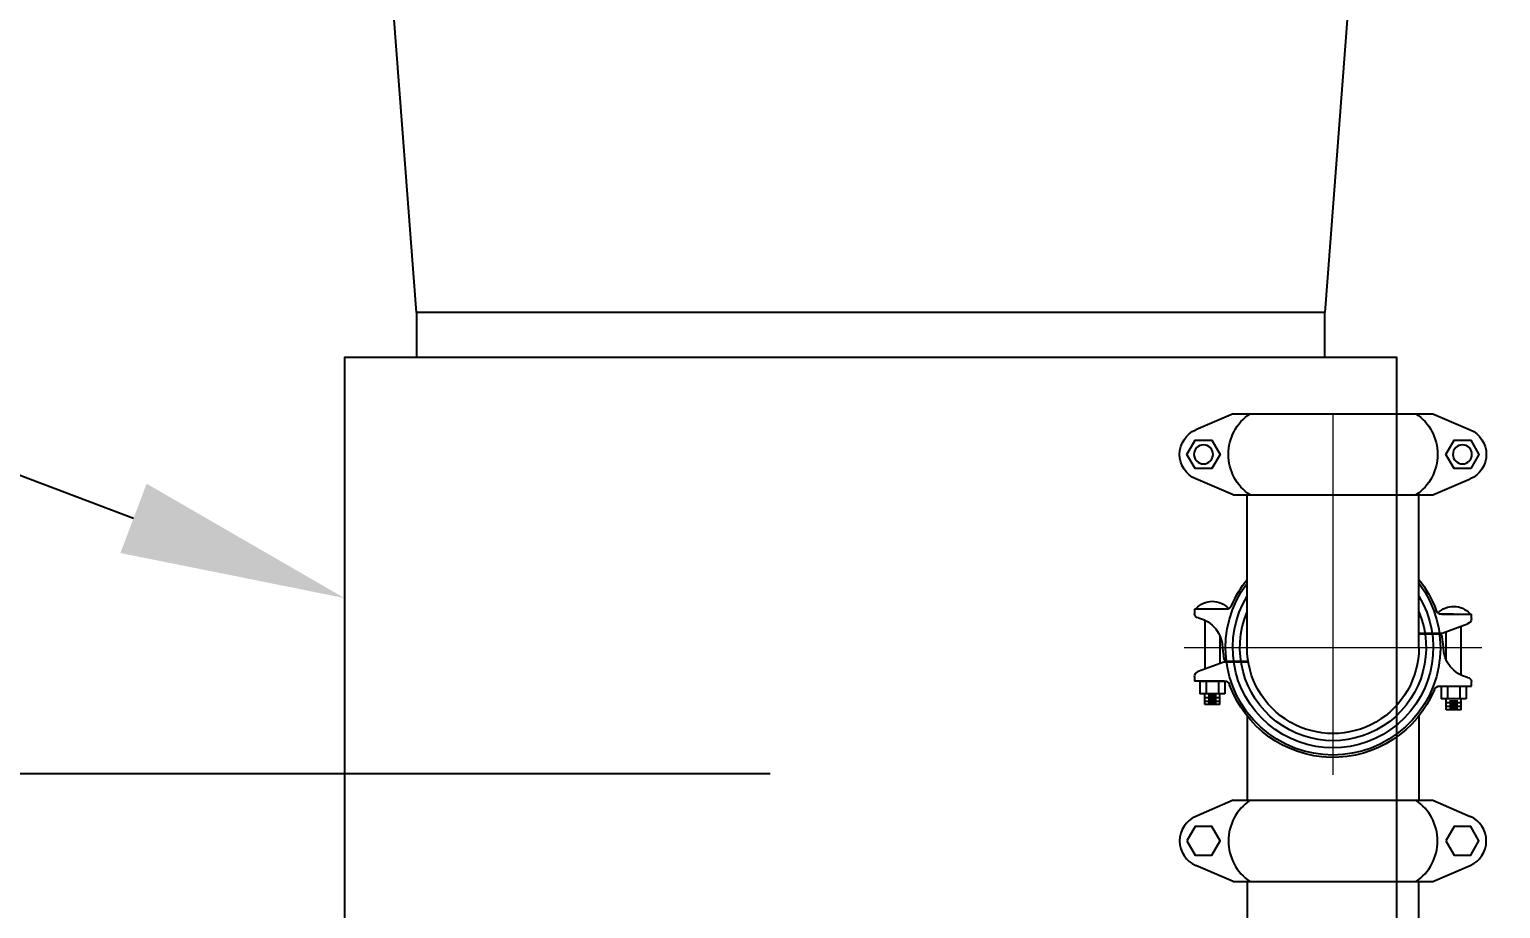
# Model space of a CAD drawing. Extents: x 226317 to 226469, y 8188101 to 8188260.
# Drawn here: x 226391.3 to 226392.279, y 8188241.32 to 8188241.905 of the extents above; entities that cross this region are included whole.
import ezdxf
from ezdxf import colors
from ezdxf.entities.mleader import LeaderData, LeaderLine
from ezdxf.math import Vec2, Vec3

# ---------------------------------------------------------------- set-up
doc = ezdxf.new("R2010")
doc.units = 0
doc.header["$LTSCALE"] = 15
doc.linetypes.add('CENTER', pattern=[2, 1.25, -0.25, 0.25, -0.25])
doc.linetypes.add('PHANTOM', pattern=[2.5, 1.25, -0.25, 0.25, -0.25, 0.25, -0.25])
doc.layers.get('0').update_dxf_attribs({"color": 250})
doc.layers.add('0-BLOCK-SANIT', color=250, linetype='Continuous', lineweight=25)
doc.layers.add('P&R_ACI_LÍNEA CENTRAL', color=250, linetype='PHANTOM', lineweight=13)
for name, color, linetype in [('A-SANITARIOS', 250, 'Continuous'), ('A_50_CortesElev', 250, 'CENTER'), ('L3 Equipos y Ductos', 160, 'Continuous'), ('L6 Linea fina', 141, 'Continuous')]:
    doc.layers.add(name, color=color, linetype=linetype)
doc.styles.add('JNV ING', font='romans.shx', dxfattribs={"width": 0.7, "oblique": 8, "height": 0.15})

# ---------------------------------------------------------------- blocks, each defined once
blk = doc.blocks.new('Cortes-Elev.')
at = {"layer": 'A_50_CortesElev', "linetype": 'CENTER', "ltscale": 0.5}
blk.add_lwpolyline([(103.93087, 28.35446), (-19.09441, 28.35446)], dxfattribs=at)
blk = doc.blocks.new('00-Codos')
at = {"layer": '0-BLOCK-SANIT'}
for p, q in [((0.07531, 0.04131, 0.00001), (0.07531, 0.03412, 0.00001)), ((0.07754, 0.04011, 0.00001), (0.08295, 0.04011, 0.00001)), ((0.08517, 0.04131, 0.00001), (0.08517, 0.03412, 0.00001)), ((-0.07199, 0.03075, 0.00001), (-0.0885, 0.03075, 0.00001)), ((-0.0885, 0.02219, 0.00001), (-0.0885, 0.03075, 0.00001)), ((-0.08517, 0.03794, 0.00001), (-0.08517, 0.03075, 0.00001)), ((-0.08517, 0.03555, 0.00001), (-0.07531, 0.03555, 0.00001)), ((-0.08517, 0.03315, 0.00001), (-0.07531, 0.03315, 0.00001)), ((-0.08437, 0.02219, 0.00001), (-0.08437, 0.03075, 0.00001)), ((-0.08295, 0.03674, 0.00001), (-0.07754, 0.03674, 0.00001)), ((-0.08295, 0.03435, 0.00001), (-0.07754, 0.03435, 0.00001)), ((-0.08295, 0.03195, 0.00001), (-0.07754, 0.03195, 0.00001)), ((-0.07611, 0.02219, 0.00001), (-0.07611, 0.03075, 0.00001)), ((-0.07531, 0.03794, 0.00001), (-0.07531, 0.03075, 0.00001)), ((-0.07199, 0.02219, 0.00001), (-0.07199, 0.03075, 0.00001)), ((0.07199, 0.02556, 0.00001), (0.07199, 0.03412, 0.00001)), ((0.0885, 0.03412, 0.00001), (0.07199, 0.03412, 0.00001)), ((0.07531, 0.03891, 0.00001), (0.08517, 0.03891, 0.00001)), ((0.07531, 0.03651, 0.00001), (0.08517, 0.03651, 0.00001)), ((0.07611, 0.02556, 0.00001), (0.07611, 0.03412, 0.00001)), ((0.07754, 0.03771, 0.00001), (0.08295, 0.03771, 0.00001)), ((0.07754, 0.03532, 0.00001), (0.08295, 0.03532, 0.00001)), ((0.08437, 0.02556, 0.00001), (0.08437, 0.03412, 0.00001)), ((0.0885, 0.02556, 0.00001), (0.0885, 0.03412, 0.00001)), ((-0.0723, 0.02219, 0.00001), (-0.09208, 0.02219, 0.00001)), ((-0.09208, 0.01944, 0.00001), (-0.09208, 0.02219, 0.00001)), ((-0.0885, 0.02219, 0.00001), (-0.07199, 0.02219, 0.00001)), ((0.071, 0.02556, 0.00001), (0.09207, 0.02556, 0.00001)), ((0.07199, 0.02556, 0.00001), (0.0885, 0.02556, 0.00001)), ((0.09207, 0.02556, 0.00001), (0.09207, 0.02248, 0.00001)), ((-0.07262, 0.00972, 0.00001), (-0.08956, 0.01585, 0.00001)), ((-0.08517, -0.01835, 0.00001), (-0.08517, 0.01426, 0.00001)), ((-0.07531, -0.00812, 0.00001), (-0.07531, 0.01069, 0.00001)), ((0.08517, 0.01835, 0.00001), (0.08517, -0.01426, 0.00001)), ((-0.07346, 0.00052, 0.00001), (-0.07254, 0.00724, 0.00001)), ((-0.05632, 0.00972, 0.00001), (-0.07262, 0.00972, 0.00001)), ((-0.0564, 0.00921, 0.00001), (-0.07007, 0.00921, 0.00001)), ((-0.05715, 0), (-0.05715, -0.1016, 0.00001)), ((0.05715, 0), (0.05715, -0.1016, 0.00001)), ((0.07531, 0.00812, 0.00001), (0.07531, -0.01069, 0.00001)), ((0.05715, -0.00921, 0.00001), (0.07007, -0.00921, 0.00001)), ((0.05715, -0.00972, 0.00001), (0.07262, -0.00972, 0.00001)), ((0.07346, -0.00052, 0.00001), (0.07254, -0.00724, 0.00001)), ((0.07262, -0.00972, 0.00001), (0.08956, -0.01585, 0.00001)), ((0.09207, -0.01944, 0.00001), (0.09207, -0.02219, 0.00001)), ((-0.09208, -0.02556, 0.00001), (-0.09208, -0.02248, 0.00001)), ((-0.071, -0.02556, 0.00001), (-0.09208, -0.02556, 0.00001)), ((-0.09096, -0.02607, 0.00001), (-0.09096, -0.02556, 0.00001)), ((0.08024, -0.02219, 0.00001), (0.0723, -0.02219, 0.00001)), ((0.0723, -0.02219, 0.00001), (0.09096, -0.02219, 0.00001)), ((0.0723, -0.02219, 0.00001), (0.09207, -0.02219, 0.00001)), ((0.09096, -0.0227, 0.00001), (0.09096, -0.02219, 0.00001)), ((-0.06646, -0.1016), (-0.09126, -0.11233)), ((-0.06646, -0.1016), (0.06646, -0.1016)), ((0.06646, -0.1016), (0.09126, -0.11233)), ((-0.06646, -0.1557), (-0.09126, -0.14497)), ((0.06646, -0.1557), (0.09126, -0.14497)), ((-0.06646, -0.1557), (0.06646, -0.1557))]:
    blk.add_line(p, q, dxfattribs=at)
at = {"layer": '0-BLOCK-SANIT', "elevation": 0.00001}
for points in [[(0.08517, 0.04131), (0.07531, 0.04131)], [(-0.07531, 0.03794), (-0.08517, 0.03794)]]:
    blk.add_lwpolyline(points, dxfattribs=at)
at = {"layer": '0-BLOCK-SANIT'}
for points in [[(-0.0971, -0.12865), (-0.0916, -0.13818), (-0.0806, -0.13818), (-0.07511, -0.12865), (-0.0806, -0.11913), (-0.0916, -0.11913)], [(0.07511, -0.12865), (0.0806, -0.13818), (0.0916, -0.13818), (0.0971, -0.12865), (0.0916, -0.11913), (0.0806, -0.11913)]]:
    blk.add_lwpolyline(points, close=True, dxfattribs=at)
for centre in [(-0.0861, -0.12865), (0.0861, -0.12865)]:
    blk.add_circle(centre, 0.00635, dxfattribs=at)
for centre, radius, start, end in [((0, 0, 0.00001), 0.07144, 323.1301, 216.8699), ((0, 0, 0.00001), 0.07302, 22.47193, 160.21872), ((0, 0, 0.00001), 0.06667, 328.99728, 211.00272), ((0, 0, 0.00001), 0.06191, 337.38013, 202.61987), ((0, 0, 0.00001), 0.05715, 359.99835, 180.00166), ((-0.0723, 0.026, 0.00001), 0.00381, 270, 340.21872), ((0.071, 0.02937, 0.00001), 0.00381, 202.47193, 270), ((0.09451, -0.00052, 0.00001), 0.02105, 103.67304, 180), ((0.08953, 0.02248, 0.00001), 0.00254, 270, 0), ((-0.08827, 0.01944, 0.00001), 0.00381, 180, 250.0898), ((-0.09451, 0.00052, 0.00001), 0.02105, 283.67304, 0), ((-0.07007, 0.00667, 0.00001), 0.00254, 90, 166.9446), ((0.07007, -0.00667, 0.00001), 0.00254, 270, 346.9446), ((0.08826, -0.01944, 0.00001), 0.00381, 0, 70.0898), ((-0.08954, -0.02248, 0.00001), 0.00254, 90, 180), ((-0.08024, -0.01642, 0.00001), 0.01442, 221.97426, 318.02574), ((-0.071, -0.02937, 0.00001), 0.00381, 22.47193, 90), ((0, 0, 0.00001), 0.07302, 202.47193, 218.49995), ((0, 0, 0.00001), 0.07302, 321.50005, 340.21872), ((0.0723, -0.026, 0.00001), 0.00381, 90, 160.21872), ((0.08024, -0.01306, 0.00001), 0.01442, 223.98814, 318.02574), ((-0.03694, -0.12865), 0.03262, 123.98721, 236.01279), ((0.03694, -0.12865), 0.03262, 303.98721, 56.01279), ((-0.0842, -0.12865), 0.01778, 113.40001, 246.59999), ((0.0842, -0.12865), 0.01778, 293.40001, 66.59999)]:
    blk.add_arc(centre, radius, start, end, dxfattribs=at)
at = {"layer": 'P&R_ACI_LÍNEA CENTRAL', "ltscale": 1.5}
for p, q in [((0, -0.1557, 0), (0, 0.0846)), ((-0.09908, 0), (0.09908, 0))]:
    blk.add_line(p, q, dxfattribs=at)
blk = doc.blocks.new('BOMBAS-28.02.2025')
at = {"layer": 'A-SANITARIOS'}
for p, q in [((2.59303, -1.46148, 0), (2.59303, -1.51762, 0.00001)), ((2.70733, -1.46148, 0), (2.70733, -1.51762, 0.00001)), ((2.58372, -1.51762, 0), (2.55892, -1.52835, 0)), ((2.58372, -1.51762, 0), (2.71664, -1.51762, 0)), ((2.71664, -1.51762, 0), (2.74144, -1.52835, 0)), ((2.58372, -1.57172, 0), (2.55892, -1.56099, 0)), ((2.71664, -1.57172, 0), (2.74144, -1.56099, 0)), ((2.58372, -1.57172, 0), (2.71664, -1.57172, 0))]:
    blk.add_line(p, q, dxfattribs=at)
at = {"layer": 'A-SANITARIOS', "elevation": 0}
for points in [[(2.55308, -1.54467), (2.55858, -1.55419), (2.56957, -1.55419), (2.57507, -1.54467), (2.56957, -1.53515), (2.55858, -1.53515)], [(2.72528, -1.54467), (2.73078, -1.55419), (2.74178, -1.55419), (2.74728, -1.54467), (2.74178, -1.53515), (2.73078, -1.53515)]]:
    blk.add_lwpolyline(points, close=True, dxfattribs=at)
blk.add_lwpolyline([(2.59318, -1.57172), (2.59318, -3.43531), (2.70718, -3.43531), (2.70718, -1.57172)], dxfattribs=at)
at = {"layer": 'A-SANITARIOS'}
for centre, radius, start, end in [((2.61324, -1.54467, 0), 0.03262, 123.98721, 236.01279), ((2.68712, -1.54467, 0), 0.03262, 303.98721, 56.01279), ((2.56598, -1.54467, 0), 0.01778, 113.40001, 246.59999), ((2.73438, -1.54467, 0), 0.01778, 293.40001, 66.59999)]:
    blk.add_arc(centre, radius, start, end, dxfattribs=at)
at = {"layer": 'A-SANITARIOS', "linetype": 'Continuous', "xscale": -1, "rotation": 180}
blk.add_blockref('00-Codos', (2.65018, -1.41602, 0), dxfattribs=at)
blk = doc.blocks.new('A$C9a7b12d3')
at = {"layer": 'L3 Equipos y Ductos'}
for points in [[(-0.09372, -6.59294), (-0.11672, -6.29294), (0.53328, -6.29294), (0.51028, -6.59294)], [(0.51028, -6.62294), (0.51028, -6.59294), (-0.09372, -6.59294), (-0.09372, -6.62294)]]:
    blk.add_lwpolyline(points, dxfattribs=at)
blk.add_lwpolyline([(0.55828, -7.47294), (0.55828, -6.62294), (-0.14172, -6.62294), (-0.14172, -7.47294)], close=True, dxfattribs=at)
at = {"layer": 'L6 Linea fina'}
ml = blk.add_multileader_mtext('Standard', dxfattribs=at)
ml.set_content('{\\LICG-05\\P}EXTRACTOR CENTRÍFUGO\\P2,450 CFM Y 0.8" C.A.\\P0.75HP/220V/3F/60Hz', color=12, style='JNV ING')
ml.set_leader_properties(color=256, linetype='ByLayer', lineweight=-1)
ml.build(insert=Vec2(0, 0))
ml.multileader.update_dxf_attribs({"dogleg_length": 0.05, "arrow_head_size": 0.15})
ctx = ml.context
ctx.base_point, ctx.char_height, ctx.arrow_head_size, ctx.landing_gap_size, ctx.plane_origin = Vec3(-2.91113, -6.52725), 0.15, 0.15, 0.07, Vec3(-3.50001, -7.13021)
ctx.text_align_type = 2
notes = []
notes.append((ctx, [(1, (1, 1, 0), (-0.81808, -6.52725), (-1, 0), 0.05, [(0, [(-0.14172, -6.78302)], 0, [])])]))
ctx.mtext.insert, ctx.mtext.alignment, ctx.mtext.flow_direction = Vec3(-0.93808, -6.42725), 3, 5
for ctx, leaders in notes:
    for number, flags, end, landing, length, lines in leaders:
        leader = LeaderData()
        leader.index, (leader.has_last_leader_line, leader.has_dogleg_vector, leader.attachment_direction) = number, flags
        leader.last_leader_point, leader.dogleg_vector, leader.dogleg_length = Vec3(end), Vec3(landing), length
        for number, points, colour, breaks in lines:
            line = LeaderLine()
            line.index, line.vertices, line.color, line.breaks = number, Vec3.list(points), colors.encode_raw_color(colour), breaks
            leader.lines.append(line)
        ctx.leaders.append(leader)

msp = doc.modelspace()

# ---------------------------------------------------------------- block references
msp.add_blockref('BOMBAS-28.02.2025', (226389.51709, 8188242.90961))
at = {"layer": 'A_50_CortesElev'}
msp.add_blockref('Cortes-Elev.', (226362.86212, 8188213.05515), dxfattribs=at)
at = {"layer": 'L3 Equipos y Ductos'}
msp.add_blockref('A$C9a7b12d3', (226391.65152, 8188248.30961), dxfattribs=at)

doc.saveas('drawing.dxf')
